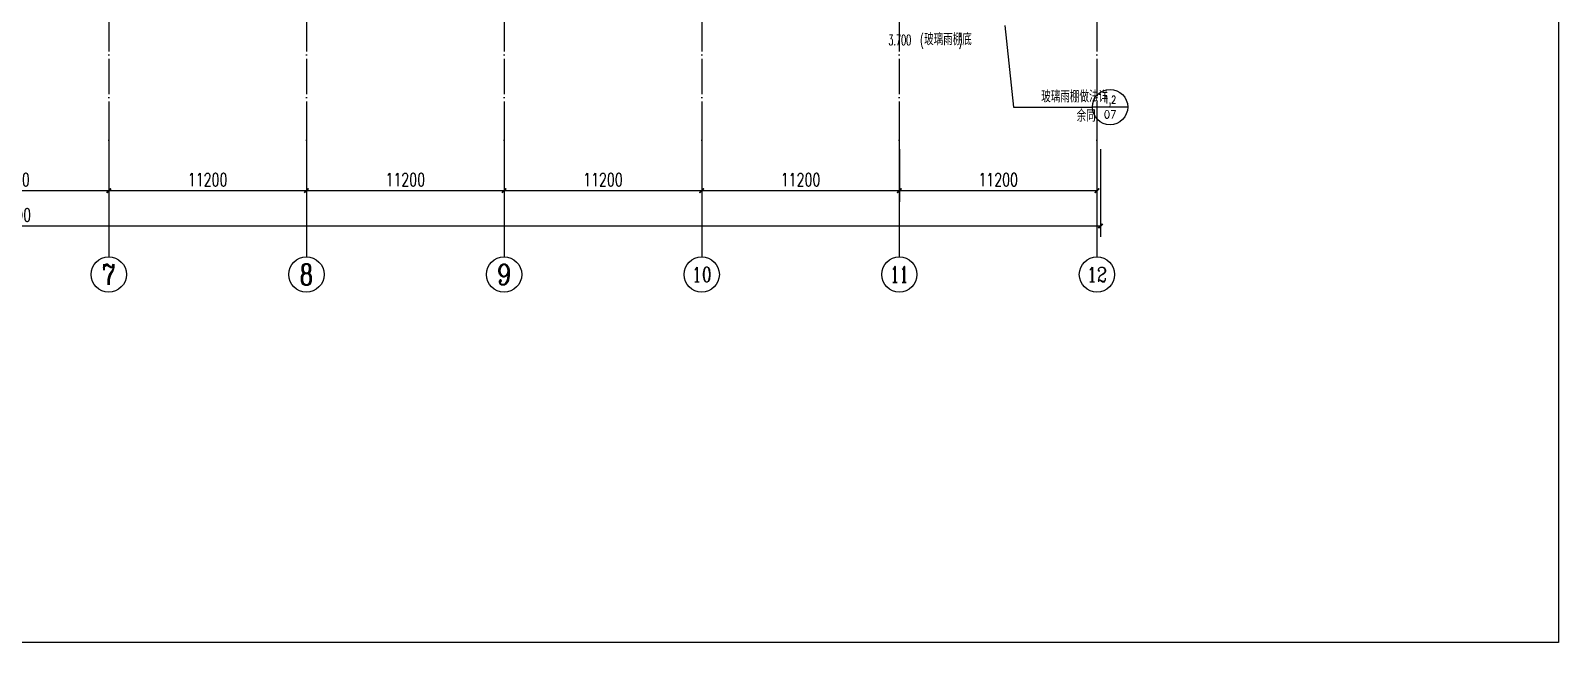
# Model space of a CAD drawing. Extents: x 758840 to 1108724, y -102573 to 143521.
# Drawn here: x 1022141 to 1108724, y 9712 to 44371 of the extents above; entities that cross this region are included whole.
import ezdxf
from ezdxf.enums import TextEntityAlignment as Align

# ---------------------------------------------------------------- set-up
doc = ezdxf.new("R2010")
doc.units = 0
doc.header["$LTSCALE"] = 1000
doc.header["$MEASUREMENT"] = 0
doc.linetypes.add('DOTE', pattern=[2.42, 2, -0.2, 0.02, -0.2])
for name, color, linetype in [('AXIS', 3, 'Continuous'), ('AXIS_TEXT', 7, 'Continuous'), ('DIM_IDEN', 3, 'Continuous'), ('DOTE', 8, 'DOTE'), ('PUB_TEXT', 7, 'Continuous')]:
    doc.layers.add(name, color=color, linetype=linetype)
doc.styles.add('_TCH_AXIS', font='COMPLEX', dxfattribs={"bigfont": 'GBCBIG'})
doc.styles.add('_TCH_DIM', font='SIMPLEX.shx', dxfattribs={"width": 0.8, "bigfont": 'GBCBIG.shx'})
doc.styles.add('_TCH_DIM_T3', font='SIMPLEX', dxfattribs={"width": 0.705882, "bigfont": 'GBCBIG'})
doc.styles.add('_TCH_LABEL', font='COMPLEX', dxfattribs={"bigfont": 'GBCBIG'})
doc.styles.add('COMPLEX', font='COMPLEX')
doc.dimstyles.new('_TCH_ARCH&&250', dxfattribs={"dimtxt": 743.75, "dimasz": 250, "dimexe": 625, "dimexo": 750, "dimgap": 250, "dimtad": 1, "dimdec": 0, "dimzin": 0, "dimdsep": 46, "dimtxsty": '_TCH_DIM_T3', "dimblk": 'ARCHTICK', "dimcen": 0.09, "dimclrt": 7, "dimazin": 2, "dimtfac": 1, "dimtdec": 0, "dimtix": 1, "dimtmove": 2, "dimatfit": 3, "dimfxl": 1, "dimtolj": 1, "dimtzin": 0, "dimarcsym": 0})

# ---------------------------------------------------------------- blocks, each defined once
blk = doc.blocks.new('_ArchTick')
at = {"color": 0, "linetype": 'ByBlock', "const_width": 0.4}
blk.add_lwpolyline([(-0.5, -0.5), (0.5, 0.5)], dxfattribs=at)
blk = doc.blocks.new('*D581')
at = {"layer": 'AXIS', "color": 0, "lineweight": -2, "transparency": 16777216}
for p, q in [((1015374, 37658), (1015374, 34679)), ((1026574, 37658), (1026574, 34679)), ((1015374, 35304), (1026574, 35304))]:
    blk.add_line(p, q, dxfattribs=at)
at = {"layer": 'Defpoints', "color": 0, "transparency": 16777216}
for p in [(1015374, 38408), (1026574, 38408), (1026574, 35304)]:
    blk.add_point(p, dxfattribs=at)
at = {"layer": 'AXIS', "color": 0, "lineweight": -2, "transparency": 16777216, "xscale": 250, "yscale": 250, "zscale": 250, "rotation": 180}
blk.add_blockref('_ArchTick', (1015374, 35304), dxfattribs=at)
at = {"layer": 'AXIS', "color": 0, "lineweight": -2, "transparency": 16777216, "xscale": 250, "yscale": 250, "zscale": 250}
blk.add_blockref('_ArchTick', (1026574, 35304), dxfattribs=at)
at = {"layer": 'AXIS', "color": 7, "transparency": 16777216, "insert": (1020974, 35926), "char_height": 743.8, "attachment_point": 5, "style": '_TCH_DIM_T3'}
blk.add_mtext('\\A1;11200', dxfattribs=at)
blk = doc.blocks.new('*D582')
at = {"layer": 'AXIS', "color": 0, "lineweight": -2, "transparency": 16777216}
for p, q in [((1026574, 37658), (1026574, 34679)), ((1037774, 37658), (1037774, 34679)), ((1026574, 35304), (1037774, 35304))]:
    blk.add_line(p, q, dxfattribs=at)
at = {"layer": 'Defpoints', "color": 0, "transparency": 16777216}
for p in [(1026574, 38408), (1037774, 38408), (1037774, 35304)]:
    blk.add_point(p, dxfattribs=at)
at = {"layer": 'AXIS', "color": 0, "lineweight": -2, "transparency": 16777216, "xscale": 250, "yscale": 250, "zscale": 250, "rotation": 180}
blk.add_blockref('_ArchTick', (1026574, 35304), dxfattribs=at)
at = {"layer": 'AXIS', "color": 0, "lineweight": -2, "transparency": 16777216, "xscale": 250, "yscale": 250, "zscale": 250}
blk.add_blockref('_ArchTick', (1037774, 35304), dxfattribs=at)
at = {"layer": 'AXIS', "color": 7, "transparency": 16777216, "insert": (1032174, 35926), "char_height": 743.8, "attachment_point": 5, "style": '_TCH_DIM_T3'}
blk.add_mtext('\\A1;11200', dxfattribs=at)
blk = doc.blocks.new('*D583')
at = {"layer": 'AXIS', "color": 0, "lineweight": -2, "transparency": 16777216}
for p, q in [((1037774, 37658), (1037774, 34679)), ((1048974, 37658), (1048974, 34679)), ((1037774, 35304), (1048974, 35304))]:
    blk.add_line(p, q, dxfattribs=at)
at = {"layer": 'Defpoints', "color": 0, "transparency": 16777216}
for p in [(1037774, 38408), (1048974, 38408), (1048974, 35304)]:
    blk.add_point(p, dxfattribs=at)
at = {"layer": 'AXIS', "color": 0, "lineweight": -2, "transparency": 16777216, "xscale": 250, "yscale": 250, "zscale": 250, "rotation": 180}
blk.add_blockref('_ArchTick', (1037774, 35304), dxfattribs=at)
at = {"layer": 'AXIS', "color": 0, "lineweight": -2, "transparency": 16777216, "xscale": 250, "yscale": 250, "zscale": 250}
blk.add_blockref('_ArchTick', (1048974, 35304), dxfattribs=at)
at = {"layer": 'AXIS', "color": 7, "transparency": 16777216, "insert": (1043374, 35926), "char_height": 743.8, "attachment_point": 5, "style": '_TCH_DIM_T3'}
blk.add_mtext('\\A1;11200', dxfattribs=at)
blk = doc.blocks.new('*D584')
at = {"layer": 'AXIS', "color": 0, "lineweight": -2, "transparency": 16777216}
for p, q in [((1048974, 37658), (1048974, 34679)), ((1060174, 37658), (1060174, 34679)), ((1048974, 35304), (1060174, 35304))]:
    blk.add_line(p, q, dxfattribs=at)
at = {"layer": 'Defpoints', "color": 0, "transparency": 16777216}
for p in [(1048974, 38408), (1060174, 38408), (1060174, 35304)]:
    blk.add_point(p, dxfattribs=at)
at = {"layer": 'AXIS', "color": 0, "lineweight": -2, "transparency": 16777216, "xscale": 250, "yscale": 250, "zscale": 250, "rotation": 180}
blk.add_blockref('_ArchTick', (1048974, 35304), dxfattribs=at)
at = {"layer": 'AXIS', "color": 0, "lineweight": -2, "transparency": 16777216, "xscale": 250, "yscale": 250, "zscale": 250}
blk.add_blockref('_ArchTick', (1060174, 35304), dxfattribs=at)
at = {"layer": 'AXIS', "color": 7, "transparency": 16777216, "insert": (1054574, 35926), "char_height": 743.8, "attachment_point": 5, "style": '_TCH_DIM_T3'}
blk.add_mtext('\\A1;11200', dxfattribs=at)
blk = doc.blocks.new('*D585')
at = {"layer": 'AXIS', "color": 0, "lineweight": -2, "transparency": 16777216}
for p, q in [((1060174, 37658), (1060174, 34679)), ((1071374, 37658), (1071374, 34679)), ((1060174, 35304), (1071374, 35304))]:
    blk.add_line(p, q, dxfattribs=at)
at = {"layer": 'Defpoints', "color": 0, "transparency": 16777216}
for p in [(1060174, 38408), (1071374, 38408), (1071374, 35304)]:
    blk.add_point(p, dxfattribs=at)
at = {"layer": 'AXIS', "color": 0, "lineweight": -2, "transparency": 16777216, "xscale": 250, "yscale": 250, "zscale": 250, "rotation": 180}
blk.add_blockref('_ArchTick', (1060174, 35304), dxfattribs=at)
at = {"layer": 'AXIS', "color": 0, "lineweight": -2, "transparency": 16777216, "xscale": 250, "yscale": 250, "zscale": 250}
blk.add_blockref('_ArchTick', (1071374, 35304), dxfattribs=at)
at = {"layer": 'AXIS', "color": 7, "transparency": 16777216, "insert": (1065774, 35926), "char_height": 743.8, "attachment_point": 5, "style": '_TCH_DIM_T3'}
blk.add_mtext('\\A1;11200', dxfattribs=at)
blk = doc.blocks.new('*D586')
at = {"layer": 'AXIS', "color": 0, "lineweight": -2, "transparency": 16777216}
for p, q in [((1071374, 37658), (1071374, 34679)), ((1082574, 37658), (1082574, 34679)), ((1071374, 35304), (1082574, 35304))]:
    blk.add_line(p, q, dxfattribs=at)
at = {"layer": 'Defpoints', "color": 0, "transparency": 16777216}
for p in [(1071374, 38408), (1082574, 38408), (1082574, 35304)]:
    blk.add_point(p, dxfattribs=at)
at = {"layer": 'AXIS', "color": 0, "lineweight": -2, "transparency": 16777216, "xscale": 250, "yscale": 250, "zscale": 250, "rotation": 180}
blk.add_blockref('_ArchTick', (1071374, 35304), dxfattribs=at)
at = {"layer": 'AXIS', "color": 0, "lineweight": -2, "transparency": 16777216, "xscale": 250, "yscale": 250, "zscale": 250}
blk.add_blockref('_ArchTick', (1082574, 35304), dxfattribs=at)
at = {"layer": 'AXIS', "color": 7, "transparency": 16777216, "insert": (1076974, 35926), "char_height": 743.8, "attachment_point": 5, "style": '_TCH_DIM_T3'}
blk.add_mtext('\\A1;11200', dxfattribs=at)
blk = doc.blocks.new('*D587')
at = {"layer": 'AXIS', "color": 0, "lineweight": -2, "transparency": 16777216}
for p, q in [((958874, 37658), (958874, 32679)), ((1082774, 37658), (1082774, 32679)), ((958874, 33304), (1082774, 33304))]:
    blk.add_line(p, q, dxfattribs=at)
at = {"layer": 'Defpoints', "color": 0, "transparency": 16777216}
for p in [(958874, 38408), (1082774, 38408), (1082774, 33304)]:
    blk.add_point(p, dxfattribs=at)
at = {"layer": 'AXIS', "color": 0, "lineweight": -2, "transparency": 16777216, "xscale": 250, "yscale": 250, "zscale": 250, "rotation": 180}
blk.add_blockref('_ArchTick', (958874, 33304), dxfattribs=at)
at = {"layer": 'AXIS', "color": 0, "lineweight": -2, "transparency": 16777216, "xscale": 250, "yscale": 250, "zscale": 250}
blk.add_blockref('_ArchTick', (1082774, 33304), dxfattribs=at)
at = {"layer": 'AXIS', "color": 7, "transparency": 16777216, "insert": (1020824, 33926), "char_height": 743.8, "attachment_point": 5, "style": '_TCH_DIM_T3'}
blk.add_mtext('\\A1;123900', dxfattribs=at)
blk = doc.blocks.new('_AXISO')
blk.add_circle((0, 0), 0.5)
at = {"layer": 'AXIS_TEXT', "style": 'COMPLEX', "width": 1.041667}
blk.add_attdef('A', text='', height=0.56, dxfattribs=at).set_placement((-0.25, -0.28), (0.25, -0.28), align=Align.FIT)

msp = doc.modelspace()

# ---------------------------------------------------------------- linework, layer by layer
at = {"ltscale": 5}
msp.add_lwpolyline([(933781.96, 143520.74), (1108724.34, 143520.74), (1108724.34, 9712.17), (933781.96, 9712.17)], close=True, dxfattribs=at)
at = {"layer": 'AXIS'}
for p, q in [((1026573.53, 38407.98), (1026573.53, 31553.92)), ((1037773.53, 38407.98), (1037773.53, 31553.92)), ((1048973.53, 38407.98), (1048973.53, 31553.92)), ((1060173.53, 38407.98), (1060173.53, 31553.92)), ((1071373.53, 38407.98), (1071373.53, 31553.92)), ((1082573.53, 38407.98), (1082573.53, 31553.92))]:
    msp.add_line(p, q, dxfattribs=at)
at = {"layer": 'DIM_IDEN'}
for p, q in [((1077357.95, 44658.11), (1077839.96, 40036.86)), ((1077839.96, 40036.86), (1082315.38, 40036.86)), ((1084315.38, 40036.86), (1082315.38, 40036.86))]:
    msp.add_line(p, q, dxfattribs=at)
msp.add_circle((1083315.38, 40036.86), 1000, dxfattribs=at)
at = {"layer": 'DOTE'}
for p, q in [((1026573.53, 108115.11), (1026573.53, 37310.69)), ((1037773.53, 108115.11), (1037773.53, 37310.69)), ((1048973.53, 108115.11), (1048973.53, 37310.69)), ((1060173.53, 108115.11), (1060173.53, 37310.69)), ((1071373.53, 108115.11), (1071373.53, 37310.69)), ((1082573.53, 108115.11), (1082573.53, 37310.69))]:
    msp.add_line(p, q, dxfattribs=at)

# ---------------------------------------------------------------- block references
at = {"layer": 'AXIS'}
ref = msp.add_blockref('_AXISO', (1026573.53, 30553.92), dxfattribs=dict(at, xscale=2000, yscale=2000, zscale=2000))
ref.add_attrib('A', '7', dxfattribs={"layer": 'AXIS_TEXT', "ltscale": 5, "height": 1164.87, "style": '_TCH_AXIS'}).set_placement((1026185.24, 29971.48), (1026961.83, 29971.48), align=Align.FIT)
ref = msp.add_blockref('_AXISO', (1037773.53, 30553.92), dxfattribs=dict(at, xscale=2000, yscale=2000, zscale=2000))
ref.add_attrib('A', '8', dxfattribs={"layer": 'AXIS_TEXT', "ltscale": 5, "height": 1164.87, "style": '_TCH_AXIS'}).set_placement((1037385.24, 29971.48), (1038161.83, 29971.48), align=Align.FIT)
ref = msp.add_blockref('_AXISO', (1048973.53, 30553.92), dxfattribs=dict(at, xscale=2000, yscale=2000, zscale=2000))
ref.add_attrib('A', '9', dxfattribs={"layer": 'AXIS_TEXT', "ltscale": 5, "height": 1164.87, "style": '_TCH_AXIS'}).set_placement((1048585.24, 29971.48), (1049361.83, 29971.48), align=Align.FIT)
ref = msp.add_blockref('_AXISO', (1060173.53, 30553.92), dxfattribs=dict(at, xscale=2000, yscale=2000, zscale=2000))
ref.add_attrib('A', '10', dxfattribs={"layer": 'AXIS_TEXT', "ltscale": 5, "height": 821.114, "style": '_TCH_AXIS'}).set_placement((1059606.58, 30143.36), (1060740.49, 30143.36), align=Align.FIT)
ref = msp.add_blockref('_AXISO', (1071373.53, 30553.92), dxfattribs=dict(at, xscale=2000, yscale=2000, zscale=2000))
ref.add_attrib('A', '11', dxfattribs={"layer": 'AXIS_TEXT', "ltscale": 5, "height": 921.906, "style": '_TCH_AXIS'}).set_placement((1070846.73, 30092.96), (1071900.34, 30092.96), align=Align.FIT)
ref = msp.add_blockref('_AXISO', (1082573.53, 30553.92), dxfattribs=dict(at, xscale=2000, yscale=2000, zscale=2000))
ref.add_attrib('A', '12', dxfattribs={"layer": 'AXIS_TEXT', "ltscale": 5, "height": 821.114, "style": '_TCH_AXIS'}).set_placement((1082006.58, 30143.36), (1083140.49, 30143.36), align=Align.FIT)

# ---------------------------------------------------------------- texts
at = {"layer": 'PUB_TEXT', "style": '_TCH_DIM'}
for s, height, width, p in [('(', 595, 0.564706, (1072555.74, 43542.56)), ('玻璃雨棚底', 675.177, 0.8, (1072779.74, 43542.56)), (')', 595, 0.564706, (1074745.7, 43542.56)), ('3.700', 595, 0.564706, (1070750.14, 43542.56)), ('玻璃雨棚做法详', 675.177, 0.8, (1079418.57, 40298.99)), ('余同', 675.177, 0.8, (1081420.27, 39208.77))]:
    msp.add_text(s, height=height, dxfattribs=dict(at, width=width)).set_placement(p)
at = {"layer": 'PUB_TEXT', "style": '_TCH_LABEL'}
msp.add_text('07', height=439.312, dxfattribs=at).set_placement((1082959.75, 39399.42), (1083671.01, 39399.42), align=Align.FIT)
at = {"layer": 'PUB_TEXT', "style": '_TCH_LABEL', "width": 0.84}
msp.add_text('1,2', height=448.762, dxfattribs=at).set_placement((1082974.32, 40233.37), (1083656.44, 40233.37), align=Align.FIT)

# ---------------------------------------------------------------- dimensions: what is measured, and where the dimension line sits
at = {"layer": 'AXIS'}
for p1, p2, distance, picture, middle in [((958873.53, 38407.98), (1082773.53, 38407.98), -5104.06, '*D587', (1020823.53, 33925.79)), ((1015373.53, 38407.98), (1026573.53, 38407.98), -3104.06, '*D581', (1020973.53, 35925.79)), ((1026573.53, 38407.98), (1037773.53, 38407.98), -3104.06, '*D582', (1032173.53, 35925.79)), ((1037773.53, 38407.98), (1048973.53, 38407.98), -3104.06, '*D583', (1043373.53, 35925.79)), ((1048973.53, 38407.98), (1060173.53, 38407.98), -3104.06, '*D584', (1054573.53, 35925.79)), ((1060173.53, 38407.98), (1071373.53, 38407.98), -3104.06, '*D585', (1065773.53, 35925.79)), ((1071373.53, 38407.98), (1082573.53, 38407.98), -3104.06, '*D586', (1076973.53, 35925.79))]:
    dim = msp.add_aligned_dim(p1=p1, p2=p2, distance=distance, dimstyle='_TCH_ARCH&&250', dxfattribs=at)
    dim.commit()
    dim.dimension.update_dxf_attribs({"geometry": picture, "text_midpoint": middle})

doc.saveas('drawing.dxf')
